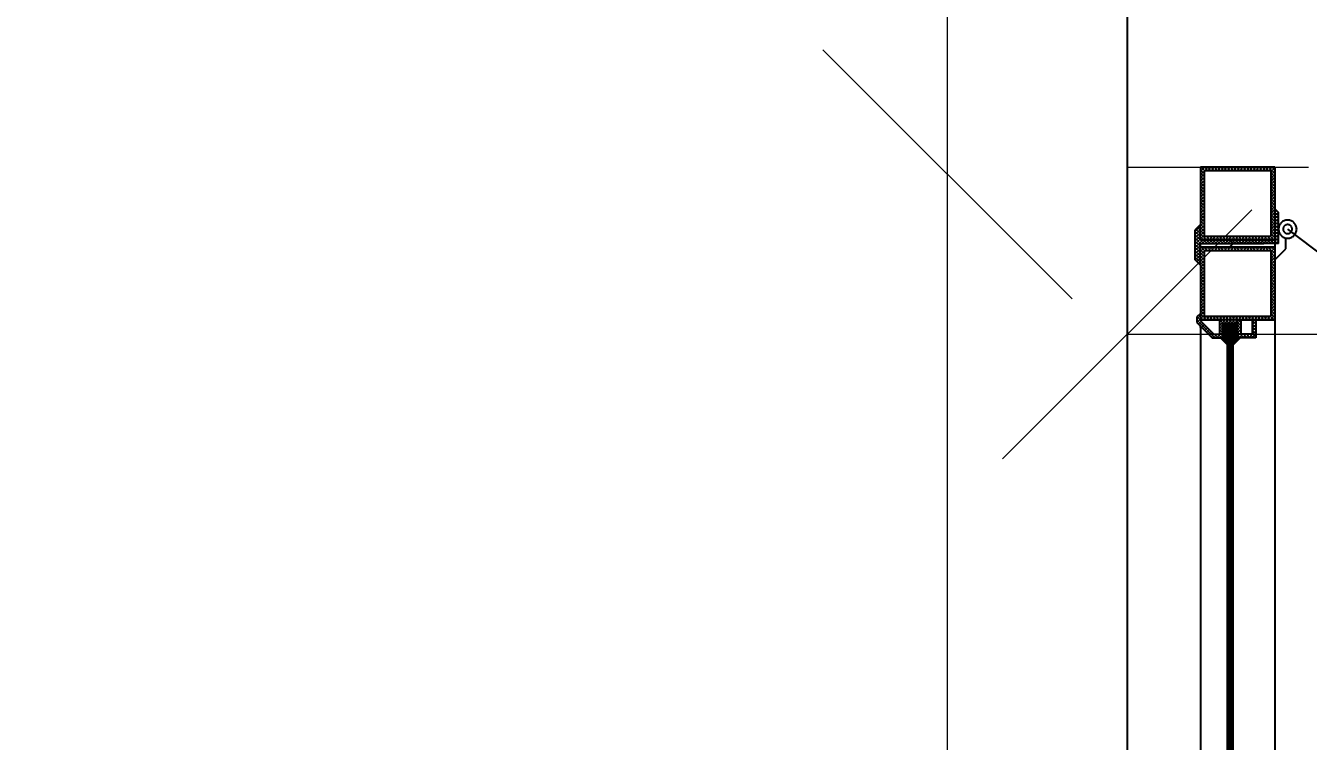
# Model space of a CAD drawing. Header units: metres. Extents: x -355 to 973, y -73 to 238.
# Drawn here: x -277.349 to -276.641, y 102.01 to 102.405 of the extents above; entities that cross this region are included whole.
import ezdxf

# ---------------------------------------------------------------- set-up
doc = ezdxf.new("R2010")
doc.units = ezdxf.units.M
doc.header["$LTSCALE"] = 3
doc.header["$MEASUREMENT"] = 0
doc.linetypes.add('ACAD_ISO02W100', pattern=[15, 12, -3])
doc.linetypes.add('HIDDEN2', pattern=[0.1875, 0.125, -0.0625])
doc.layers.add('05', color=21, linetype='Continuous', lineweight=5)
for name, color, linetype in [('2', 51, 'Continuous'), ('4', 4, 'ACAD_ISO02W100'), ('5', 2, 'Continuous'), ('Ditail', 1, 'Continuous')]:
    doc.layers.add(name, color=color, linetype=linetype)
doc.styles.get("Standard").update_dxf_attribs({"font": 'arial.ttf'})
doc.dimstyles.new('ahmad', dxfattribs={"dimtxt": 0.2, "dimasz": 0.1375, "dimexe": 0, "dimexo": 0.0625, "dimgap": 0.09, "dimtad": 0, "dimzin": 0, "dimdsep": 46, "dimtxsty": 'Standard', "dimblk": 'OBLIQUE', "dimcen": 0.09, "dimclrd": 245, "dimclrt": 61, "dimadec": 0, "dimazin": 0, "dimtfac": 1, "dimtofl": 0, "dimtmove": 0, "dimatfit": 3, "dimldrblk": 'OBLIQUE', "dimfxl": 0, "dimfxlon": 1, "dimtolj": 1, "dimtzin": 0, "dimlwd": 13, "dimarcsym": 0})

# ---------------------------------------------------------------- blocks, each defined once
blk = doc.blocks.new('_Oblique')
at = {"color": 0, "linetype": 'ByBlock', "lineweight": -2}
blk.add_line((-0.5, -0.5), (0.5, 0.5), dxfattribs=at)
blk = doc.blocks.new('*D624')
at = {"layer": '4', "color": 245, "lineweight": 13, "transparency": 16777216}
for p, q in [((-276.7407, 102.23471), (-276.3807, 102.23471)), ((-275.3407, 102.23471), (-275.7007, 102.23471))]:
    blk.add_line(p, q, dxfattribs=at)
at = {"layer": 'Defpoints', "color": 0, "transparency": 16777216}
for p in [(-276.7407, 102.38613), (-275.3407, 102.38613), (-276.7407, 102.23471)]:
    blk.add_point(p, dxfattribs=at)
at = {"layer": '4', "color": 245, "lineweight": 13, "transparency": 16777216, "xscale": 0.1375, "yscale": 0.1375, "zscale": 0.1375, "rotation": 180}
blk.add_blockref('_Oblique', (-276.7407, 102.23471), dxfattribs=at)
at = {"layer": '4', "color": 245, "lineweight": 13, "transparency": 16777216, "xscale": 0.1375, "yscale": 0.1375, "zscale": 0.1375}
blk.add_blockref('_Oblique', (-275.3407, 102.23471), dxfattribs=at)
at = {"layer": '4', "color": 61, "transparency": 16777216, "insert": (-276.0407, 102.23471), "char_height": 0.2, "attachment_point": 5}
blk.add_mtext('\\A1;1.40', dxfattribs=at)
blk = doc.blocks.new('*X66')
at = {"color": 0}
for p, q in [((20.47, 31.08), (24.02, 34.62)), ((21.35, 31.08), (24.02, 33.74)), ((22.24, 31.08), (24.74, 33.58)), ((23.12, 31.08), (25.62, 33.58)), ((24.01, 31.08), (26.51, 33.58)), ((24.89, 31.08), (27.39, 33.58)), ((25.58, 25.58), (32.02, 32.02)), ((25.77, 31.08), (28.27, 33.58)), ((26.46, 25.58), (32.02, 31.13)), ((26.66, 31.08), (29.16, 33.58)), ((27.34, 25.58), (32.02, 30.25)), ((27.54, 31.08), (30.04, 33.58)), ((28.02, 30.67), (30.93, 33.58)), ((28.02, 29.78), (31.81, 33.58)), ((28.02, 28.9), (32.02, 32.9)), ((28.23, 25.58), (32.02, 29.36)), ((29.11, 25.58), (32.02, 28.48)), ((20.11, 28.06), (20.12, 28.08)), ((20.55, 27.62), (21.01, 28.08)), ((20.99, 27.18), (21.89, 28.08)), ((21.43, 26.74), (22.77, 28.08)), ((21.88, 26.29), (23.66, 28.08)), ((22.32, 25.85), (24.54, 28.08)), ((22.76, 25.41), (25.43, 28.08)), ((23.2, 24.97), (26.31, 28.08)), ((23.64, 24.53), (24.02, 24.9)), ((24.69, 25.58), (27.19, 28.08)), ((30, 25.58), (32.02, 27.6)), ((30.88, 25.58), (32.02, 26.71)), ((31.76, 25.58), (32.02, 25.83))]:
    blk.add_line(p, q, dxfattribs=at)
blk = doc.blocks.new('dfgdfg')
for p, q in [((191.815, -169.4684), (191.815, -170.08423)), ((191.85602, -169.55608), (191.85602, -169.55689)), ((191.85602, -169.55689), (191.85602, -169.55608)), ((191.85602, -169.55608), (191.85602, -170.08071))]:
    blk.add_line(p, q)
at = {"layer": '05'}
for p, q in [((191.89653, -169.4684), (191.79653, -169.4684)), ((191.81674, -169.4684), (191.815, -169.47014)), ((191.81851, -169.4684), (191.815, -169.47191)), ((191.817, -169.47064), (191.815, -169.46864)), ((191.817, -169.47241), (191.815, -169.4704)), ((191.81853, -169.4704), (191.81652, -169.4684)), ((191.82028, -169.4684), (191.81827, -169.4704)), ((191.82029, -169.4704), (191.81829, -169.4684)), ((191.82205, -169.4684), (191.82004, -169.4704)), ((191.82206, -169.4704), (191.82006, -169.4684)), ((191.82381, -169.4684), (191.82181, -169.4704)), ((191.82383, -169.4704), (191.82183, -169.4684)), ((191.82558, -169.4684), (191.82358, -169.4704)), ((191.8256, -169.4704), (191.82359, -169.4684)), ((191.82735, -169.4684), (191.82534, -169.4704)), ((191.82737, -169.4704), (191.82536, -169.4684)), ((191.82912, -169.4684), (191.82711, -169.4704)), ((191.82913, -169.4704), (191.82713, -169.4684)), ((191.83088, -169.4684), (191.82888, -169.4704)), ((191.8309, -169.4704), (191.8289, -169.4684)), ((191.83265, -169.4684), (191.83065, -169.4704)), ((191.83267, -169.4704), (191.83067, -169.4684)), ((191.83442, -169.4684), (191.83242, -169.4704)), ((191.83444, -169.4704), (191.83243, -169.4684)), ((191.83619, -169.4684), (191.83418, -169.4704)), ((191.8362, -169.4704), (191.8342, -169.4684)), ((191.83796, -169.4684), (191.83595, -169.4704)), ((191.83797, -169.4704), (191.83597, -169.4684)), ((191.83972, -169.4684), (191.83772, -169.4704)), ((191.83974, -169.4704), (191.83774, -169.4684)), ((191.84149, -169.4684), (191.83949, -169.4704)), ((191.84151, -169.4704), (191.8395, -169.4684)), ((191.84326, -169.4684), (191.84125, -169.4704)), ((191.84328, -169.4704), (191.84127, -169.4684)), ((191.84503, -169.4684), (191.84302, -169.4704)), ((191.84504, -169.4704), (191.84304, -169.4684)), ((191.84679, -169.4684), (191.84479, -169.4704)), ((191.84681, -169.4704), (191.84481, -169.4684)), ((191.84856, -169.4684), (191.84656, -169.4704)), ((191.84858, -169.4704), (191.84658, -169.4684)), ((191.85033, -169.4684), (191.84833, -169.4704)), ((191.85035, -169.4704), (191.84834, -169.4684)), ((191.8521, -169.4684), (191.85009, -169.4704)), ((191.85211, -169.4704), (191.85011, -169.4684)), ((191.85386, -169.4684), (191.85186, -169.4704)), ((191.85388, -169.4704), (191.85188, -169.4684)), ((191.85563, -169.4684), (191.85363, -169.4704)), ((191.85602, -169.47077), (191.85365, -169.4684)), ((191.85602, -169.46978), (191.85401, -169.47178)), ((191.85602, -169.47254), (191.85401, -169.47053)), ((191.85602, -169.47154), (191.85401, -169.47355)), ((191.85602, -169.469), (191.85541, -169.4684)), ((191.817, -169.47167), (191.815, -169.47368)), ((191.817, -169.47418), (191.815, -169.47217)), ((191.817, -169.47344), (191.815, -169.47544)), ((191.817, -169.47594), (191.815, -169.47394)), ((191.817, -169.47521), (191.815, -169.47721)), ((191.817, -169.47771), (191.815, -169.47571)), ((191.817, -169.47698), (191.815, -169.47898)), ((191.817, -169.47948), (191.815, -169.47748)), ((191.85602, -169.4743), (191.85401, -169.4723)), ((191.85602, -169.47331), (191.85401, -169.47532)), ((191.85602, -169.47607), (191.85401, -169.47407)), ((191.85602, -169.47508), (191.85401, -169.47708)), ((191.85602, -169.47784), (191.85401, -169.47584)), ((191.85602, -169.47685), (191.85401, -169.47885)), ((191.85602, -169.47961), (191.85401, -169.4776)), ((191.85602, -169.47862), (191.85401, -169.48062)), ((191.817, -169.47874), (191.815, -169.48075)), ((191.817, -169.48125), (191.815, -169.47924)), ((191.817, -169.48051), (191.815, -169.48251)), ((191.817, -169.48302), (191.815, -169.48101)), ((191.817, -169.48228), (191.815, -169.48428)), ((191.817, -169.48478), (191.815, -169.48278)), ((191.817, -169.48405), (191.815, -169.48605)), ((191.817, -169.48655), (191.815, -169.48455)), ((191.85602, -169.48137), (191.85401, -169.47937)), ((191.85602, -169.48038), (191.85401, -169.48239)), ((191.85602, -169.48314), (191.85401, -169.48114)), ((191.85602, -169.48215), (191.85401, -169.48416)), ((191.85602, -169.48491), (191.85401, -169.48291)), ((191.85602, -169.48392), (191.85401, -169.48592)), ((191.85602, -169.48668), (191.85401, -169.48467)), ((191.85602, -169.48569), (191.85401, -169.48769)), ((191.815, -169.49339), (191.81402, -169.49241)), ((191.815, -169.49162), (191.81491, -169.49153)), ((191.817, -169.48581), (191.815, -169.48782)), ((191.817, -169.48832), (191.815, -169.48631)), ((191.817, -169.48758), (191.815, -169.48959)), ((191.817, -169.49009), (191.815, -169.48808)), ((191.817, -169.48935), (191.815, -169.49135)), ((191.817, -169.49185), (191.815, -169.48985)), ((191.817, -169.49112), (191.815, -169.49312)), ((191.817, -169.49362), (191.815, -169.49162)), ((191.85602, -169.48845), (191.85401, -169.48644)), ((191.85602, -169.48745), (191.85401, -169.48946)), ((191.85602, -169.49021), (191.85401, -169.48821)), ((191.85602, -169.48922), (191.85401, -169.49123)), ((191.85602, -169.49198), (191.85401, -169.48998)), ((191.85602, -169.49099), (191.85401, -169.49299)), ((191.85602, -169.49375), (191.85401, -169.49174)), ((191.85602, -169.49276), (191.85401, -169.49476)), ((191.815, -169.49312), (191.81299, -169.49513)), ((191.815, -169.49489), (191.81299, -169.49689)), ((191.815, -169.49692), (191.81299, -169.49492)), ((191.815, -169.49666), (191.81299, -169.49866)), ((191.815, -169.49869), (191.81299, -169.49668)), ((191.815, -169.49842), (191.81299, -169.50043)), ((191.815, -169.50046), (191.81299, -169.49845)), ((191.815, -169.49515), (191.81314, -169.4933)), ((191.817, -169.49289), (191.815, -169.49489)), ((191.817, -169.49539), (191.815, -169.49339)), ((191.817, -169.49465), (191.815, -169.49666)), ((191.817, -169.49716), (191.815, -169.49515)), ((191.817, -169.49642), (191.815, -169.49842)), ((191.817, -169.49892), (191.815, -169.49692)), ((191.817, -169.49819), (191.815, -169.50019)), ((191.817, -169.50069), (191.815, -169.49869)), ((191.85602, -169.49552), (191.85401, -169.49351)), ((191.85602, -169.49453), (191.85401, -169.49653)), ((191.85602, -169.49728), (191.85401, -169.49528)), ((191.85602, -169.49629), (191.85401, -169.4983)), ((191.85602, -169.49905), (191.85401, -169.49705)), ((191.85602, -169.49806), (191.85401, -169.50007)), ((191.85602, -169.50082), (191.85401, -169.49882)), ((191.85602, -169.49983), (191.85401, -169.50183)), ((191.815, -169.50019), (191.81299, -169.5022)), ((191.815, -169.50222), (191.81299, -169.50022)), ((191.815, -169.50196), (191.81299, -169.50396)), ((191.815, -169.50399), (191.81299, -169.50199)), ((191.815, -169.50373), (191.81299, -169.50573)), ((191.815, -169.50576), (191.81299, -169.50376)), ((191.815, -169.5055), (191.81299, -169.5075)), ((191.815, -169.50753), (191.81299, -169.50552)), ((191.817, -169.49996), (191.815, -169.50196)), ((191.817, -169.50246), (191.815, -169.50046)), ((191.817, -169.50172), (191.815, -169.50373)), ((191.817, -169.50423), (191.815, -169.50222)), ((191.817, -169.50349), (191.815, -169.5055)), ((191.817, -169.506), (191.815, -169.50399)), ((191.817, -169.50526), (191.815, -169.50726)), ((191.81771, -169.50848), (191.815, -169.50576)), ((191.81756, -169.50647), (191.81555, -169.50848)), ((191.81932, -169.50647), (191.81732, -169.50848)), ((191.81948, -169.50848), (191.81748, -169.50647)), ((191.82109, -169.50647), (191.81909, -169.50848)), ((191.82125, -169.50848), (191.81924, -169.50647)), ((191.82286, -169.50647), (191.82086, -169.50848)), ((191.82302, -169.50848), (191.82101, -169.50647)), ((191.82463, -169.50647), (191.82262, -169.50848)), ((191.82478, -169.50848), (191.82278, -169.50647)), ((191.8264, -169.50647), (191.82439, -169.50848)), ((191.82655, -169.50848), (191.82455, -169.50647)), ((191.82816, -169.50647), (191.82616, -169.50848)), ((191.82832, -169.50848), (191.82631, -169.50647)), ((191.82993, -169.50647), (191.82793, -169.50848)), ((191.83009, -169.50848), (191.82808, -169.50647)), ((191.8317, -169.50647), (191.8297, -169.50848)), ((191.83185, -169.50848), (191.82985, -169.50647)), ((191.83347, -169.50647), (191.83146, -169.50848)), ((191.83362, -169.50848), (191.83162, -169.50647)), ((191.83523, -169.50647), (191.83323, -169.50848)), ((191.83539, -169.50848), (191.83339, -169.50647)), ((191.837, -169.50647), (191.835, -169.50848)), ((191.83716, -169.50848), (191.83515, -169.50647)), ((191.83877, -169.50647), (191.83677, -169.50848)), ((191.83893, -169.50848), (191.83692, -169.50647)), ((191.84054, -169.50647), (191.83853, -169.50848)), ((191.84069, -169.50848), (191.83869, -169.50647)), ((191.84231, -169.50647), (191.8403, -169.50848)), ((191.84246, -169.50848), (191.84046, -169.50647)), ((191.84407, -169.50647), (191.84207, -169.50848)), ((191.84423, -169.50848), (191.84222, -169.50647)), ((191.84584, -169.50647), (191.84384, -169.50848)), ((191.846, -169.50848), (191.84399, -169.50647)), ((191.84761, -169.50647), (191.8456, -169.50848)), ((191.84776, -169.50848), (191.84576, -169.50647)), ((191.84938, -169.50647), (191.84737, -169.50848)), ((191.84953, -169.50848), (191.84753, -169.50647)), ((191.85114, -169.50647), (191.84914, -169.50848)), ((191.8513, -169.50848), (191.8493, -169.50647)), ((191.85291, -169.50647), (191.85091, -169.50848)), ((191.85307, -169.50848), (191.85106, -169.50647)), ((191.85602, -169.50513), (191.85268, -169.50848)), ((191.85484, -169.50848), (191.85283, -169.50647)), ((191.85602, -169.50259), (191.85401, -169.50058)), ((191.85602, -169.5016), (191.85401, -169.5036)), ((191.85602, -169.50436), (191.85401, -169.50235)), ((191.85602, -169.50336), (191.85401, -169.50537)), ((191.85602, -169.50612), (191.85401, -169.50412)), ((191.85602, -169.50789), (191.85401, -169.50589)), ((191.85902, -169.50566), (191.85421, -169.51048)), ((191.85602, -169.5069), (191.85444, -169.50848)), ((191.85681, -169.50081), (191.85602, -169.5016)), ((191.85902, -169.50383), (191.85602, -169.50082)), ((191.85769, -169.50169), (191.85602, -169.50336)), ((191.85858, -169.50257), (191.85602, -169.50513)), ((191.85902, -169.50559), (191.85602, -169.50259)), ((191.85902, -169.50389), (191.85602, -169.5069)), ((191.85902, -169.50736), (191.85602, -169.50436)), ((191.85902, -169.50913), (191.85602, -169.50612)), ((191.815, -169.50726), (191.81299, -169.50927)), ((191.81618, -169.51048), (191.81299, -169.50729)), ((191.81441, -169.51048), (191.81299, -169.50906)), ((191.81555, -169.50848), (191.81355, -169.51048)), ((191.81594, -169.50848), (191.815, -169.50753)), ((191.81508, -169.51248), (191.815, -169.51257)), ((191.81685, -169.51248), (191.815, -169.51433)), ((191.81862, -169.51248), (191.815, -169.5161)), ((191.817, -169.51483), (191.815, -169.51283)), ((191.81732, -169.50848), (191.81532, -169.51048)), ((191.81795, -169.51048), (191.81594, -169.50848)), ((191.81842, -169.51449), (191.81642, -169.51248)), ((191.81909, -169.50848), (191.81708, -169.51048)), ((191.81972, -169.51048), (191.81771, -169.50848)), ((191.82019, -169.51449), (191.81818, -169.51248)), ((191.82038, -169.51248), (191.81838, -169.51449)), ((191.82086, -169.50848), (191.81885, -169.51048)), ((191.82148, -169.51048), (191.81948, -169.50848)), ((191.82196, -169.51449), (191.81995, -169.51248)), ((191.82215, -169.51248), (191.82015, -169.51449)), ((191.82262, -169.50848), (191.82062, -169.51048)), ((191.82325, -169.51048), (191.82125, -169.50848)), ((191.82372, -169.51449), (191.82172, -169.51248)), ((191.82392, -169.51248), (191.82192, -169.51449)), ((191.82439, -169.50848), (191.82239, -169.51048)), ((191.82502, -169.51048), (191.82302, -169.50848)), ((191.82549, -169.51449), (191.82349, -169.51248)), ((191.82569, -169.51248), (191.82368, -169.51449)), ((191.82616, -169.50848), (191.82416, -169.51048)), ((191.82679, -169.51048), (191.82478, -169.50848)), ((191.82726, -169.51449), (191.82526, -169.51248)), ((191.82745, -169.51248), (191.82545, -169.51449)), ((191.82793, -169.50848), (191.82592, -169.51048)), ((191.82855, -169.51048), (191.82655, -169.50848)), ((191.82903, -169.51449), (191.82702, -169.51248)), ((191.82922, -169.51248), (191.82722, -169.51449)), ((191.8297, -169.50848), (191.82769, -169.51048)), ((191.83032, -169.51048), (191.82832, -169.50848)), ((191.8308, -169.51449), (191.82879, -169.51248)), ((191.83099, -169.51248), (191.82899, -169.51449)), ((191.83146, -169.50848), (191.82946, -169.51048)), ((191.83209, -169.51048), (191.83009, -169.50848)), ((191.83256, -169.51449), (191.83056, -169.51248)), ((191.83276, -169.51248), (191.83075, -169.51449)), ((191.83323, -169.50848), (191.83123, -169.51048)), ((191.83386, -169.51048), (191.83185, -169.50848)), ((191.83433, -169.51449), (191.83233, -169.51248)), ((191.83453, -169.51248), (191.83252, -169.51449)), ((191.835, -169.50848), (191.83299, -169.51048)), ((191.83563, -169.51048), (191.83362, -169.50848)), ((191.8361, -169.51449), (191.83409, -169.51248)), ((191.83629, -169.51248), (191.83429, -169.51449)), ((191.83677, -169.50848), (191.83476, -169.51048)), ((191.83739, -169.51048), (191.83539, -169.50848)), ((191.83787, -169.51449), (191.83586, -169.51248)), ((191.83806, -169.51248), (191.83606, -169.51449)), ((191.83853, -169.50848), (191.83653, -169.51048)), ((191.8386, -169.50992), (191.83716, -169.50848)), ((191.83963, -169.51449), (191.83763, -169.51248)), ((191.83983, -169.51248), (191.83783, -169.51449)), ((191.8403, -169.50848), (191.8383, -169.51048)), ((191.83916, -169.51048), (191.8386, -169.50992)), ((191.83949, -169.50904), (191.83893, -169.50848)), ((191.8414, -169.51449), (191.8394, -169.51248)), ((191.84093, -169.51048), (191.83949, -169.50904)), ((191.8416, -169.51248), (191.83959, -169.51449)), ((191.84207, -169.50848), (191.84007, -169.51048)), ((191.8427, -169.51048), (191.84069, -169.50848)), ((191.84317, -169.51449), (191.84117, -169.51248)), ((191.84336, -169.51248), (191.84136, -169.51449)), ((191.84384, -169.50848), (191.84183, -169.51048)), ((191.84446, -169.51048), (191.84246, -169.50848)), ((191.84494, -169.51449), (191.84293, -169.51248)), ((191.84513, -169.51248), (191.84313, -169.51449)), ((191.8456, -169.50848), (191.8436, -169.51048)), ((191.84623, -169.51048), (191.84423, -169.50848)), ((191.8467, -169.51449), (191.8447, -169.51248)), ((191.8469, -169.51248), (191.8449, -169.51449)), ((191.84737, -169.50848), (191.84537, -169.51048)), ((191.848, -169.51048), (191.846, -169.50848)), ((191.84847, -169.51449), (191.84647, -169.51248)), ((191.84867, -169.51248), (191.84666, -169.51449)), ((191.84914, -169.50848), (191.84714, -169.51048)), ((191.84977, -169.51048), (191.84776, -169.50848)), ((191.85024, -169.51449), (191.84824, -169.51248)), ((191.85044, -169.51248), (191.84843, -169.51449)), ((191.85091, -169.50848), (191.8489, -169.51048)), ((191.85154, -169.51048), (191.84953, -169.50848)), ((191.85201, -169.51449), (191.85, -169.51248)), ((191.8522, -169.51248), (191.8502, -169.51449)), ((191.85268, -169.50848), (191.85067, -169.51048)), ((191.8533, -169.51048), (191.8513, -169.50848)), ((191.85378, -169.51449), (191.85177, -169.51248)), ((191.85397, -169.51248), (191.85197, -169.51449)), ((191.85444, -169.50848), (191.85244, -169.51048)), ((191.85507, -169.51048), (191.85307, -169.50848)), ((191.85602, -169.51496), (191.85354, -169.51248)), ((191.85574, -169.51248), (191.85374, -169.51449)), ((191.85602, -169.51397), (191.85401, -169.51597)), ((191.85902, -169.51266), (191.85484, -169.50848)), ((191.85602, -169.51319), (191.85531, -169.51248)), ((191.85902, -169.50743), (191.85598, -169.51048)), ((191.85902, -169.5109), (191.85602, -169.50789)), ((191.85902, -169.5092), (191.85602, -169.5122)), ((191.85902, -169.51096), (191.85602, -169.51397)), ((191.85902, -169.51443), (191.85602, -169.51143)), ((191.85902, -169.51273), (191.85602, -169.51574)), ((191.85902, -169.5162), (191.85602, -169.51319)), ((191.817, -169.5166), (191.815, -169.5146)), ((191.817, -169.51587), (191.815, -169.51787)), ((191.817, -169.51837), (191.815, -169.51637)), ((191.817, -169.51763), (191.815, -169.51964)), ((191.817, -169.52014), (191.815, -169.51813)), ((191.817, -169.5194), (191.815, -169.52141)), ((191.817, -169.52191), (191.815, -169.5199)), ((191.85602, -169.51673), (191.85401, -169.51473)), ((191.85602, -169.51574), (191.85401, -169.51774)), ((191.85602, -169.5185), (191.85401, -169.51649)), ((191.85602, -169.51751), (191.85401, -169.51951)), ((191.85602, -169.52027), (191.85401, -169.51826)), ((191.85602, -169.51927), (191.85401, -169.52128)), ((191.85602, -169.52203), (191.85401, -169.52003)), ((191.85602, -169.52104), (191.85401, -169.52305)), ((191.85902, -169.5145), (191.85602, -169.51751)), ((191.85902, -169.51797), (191.85602, -169.51496)), ((191.85902, -169.51627), (191.85602, -169.51927)), ((191.85891, -169.51962), (191.85602, -169.51673)), ((191.85902, -169.51804), (191.85602, -169.52104)), ((191.85802, -169.5205), (191.85602, -169.5185)), ((191.85714, -169.52138), (191.85602, -169.52027)), ((191.817, -169.52117), (191.815, -169.52317)), ((191.817, -169.52367), (191.815, -169.52167)), ((191.817, -169.52294), (191.815, -169.52494)), ((191.817, -169.52544), (191.815, -169.52344)), ((191.817, -169.5247), (191.815, -169.52671)), ((191.817, -169.52721), (191.815, -169.52521)), ((191.817, -169.52647), (191.815, -169.52848)), ((191.817, -169.52898), (191.815, -169.52697)), ((191.85602, -169.5238), (191.85401, -169.5218)), ((191.85602, -169.52281), (191.85401, -169.52481)), ((191.85602, -169.52557), (191.85401, -169.52356)), ((191.85602, -169.52458), (191.85401, -169.52658)), ((191.85602, -169.52734), (191.85401, -169.52533)), ((191.85602, -169.52635), (191.85401, -169.52835)), ((191.85602, -169.5291), (191.85401, -169.5271)), ((191.85602, -169.52811), (191.85401, -169.53012)), ((191.85625, -169.52227), (191.85602, -169.52203)), ((191.817, -169.52824), (191.815, -169.53024)), ((191.817, -169.53074), (191.815, -169.52874)), ((191.817, -169.53001), (191.815, -169.53201)), ((191.817, -169.53251), (191.815, -169.53051)), ((191.817, -169.53178), (191.815, -169.53378)), ((191.817, -169.53428), (191.815, -169.53228)), ((191.817, -169.53354), (191.815, -169.53555)), ((191.817, -169.53605), (191.815, -169.53404)), ((191.85602, -169.53087), (191.85401, -169.52887)), ((191.85602, -169.52988), (191.85401, -169.53188)), ((191.85602, -169.53264), (191.85401, -169.53064)), ((191.85602, -169.53165), (191.85401, -169.53365)), ((191.85602, -169.53441), (191.85401, -169.5324)), ((191.85602, -169.53342), (191.85401, -169.53542)), ((191.85602, -169.53618), (191.85401, -169.53417)), ((191.85602, -169.53518), (191.85401, -169.53719)), ((191.817, -169.53531), (191.815, -169.53732)), ((191.817, -169.53782), (191.815, -169.53581)), ((191.817, -169.53708), (191.815, -169.53908)), ((191.817, -169.53958), (191.815, -169.53758)), ((191.817, -169.53885), (191.815, -169.54085)), ((191.817, -169.54135), (191.815, -169.53935)), ((191.817, -169.54061), (191.815, -169.54262)), ((191.817, -169.54312), (191.815, -169.54112)), ((191.85602, -169.53794), (191.85401, -169.53594)), ((191.85602, -169.53695), (191.85401, -169.53896)), ((191.85602, -169.53971), (191.85401, -169.53771)), ((191.85602, -169.53872), (191.85401, -169.54072)), ((191.85602, -169.54148), (191.85401, -169.53947)), ((191.85602, -169.54049), (191.85401, -169.54249)), ((191.85602, -169.54325), (191.85401, -169.54124)), ((191.85602, -169.54226), (191.85401, -169.54426)), ((191.817, -169.54238), (191.815, -169.54439)), ((191.817, -169.54489), (191.815, -169.54288)), ((191.817, -169.54415), (191.815, -169.54615)), ((191.817, -169.54665), (191.815, -169.54465)), ((191.817, -169.54592), (191.815, -169.54792)), ((191.817, -169.54842), (191.815, -169.54642)), ((191.817, -169.54769), (191.815, -169.54969)), ((191.817, -169.55019), (191.815, -169.54819)), ((191.85602, -169.54933), (191.85278, -169.55256)), ((191.85602, -169.54501), (191.85401, -169.54301)), ((191.85602, -169.54402), (191.85401, -169.54603)), ((191.85602, -169.54678), (191.85401, -169.54478)), ((191.85602, -169.54579), (191.85401, -169.54779)), ((191.85602, -169.54855), (191.85401, -169.54655)), ((191.85602, -169.54756), (191.85401, -169.54956)), ((191.85602, -169.55032), (191.85401, -169.54831)), ((191.85615, -169.5492), (191.85602, -169.54933)), ((191.817, -169.54945), (191.815, -169.55146)), ((191.81761, -169.55256), (191.815, -169.54995)), ((191.81584, -169.55256), (191.815, -169.55172)), ((191.81766, -169.55056), (191.81566, -169.55256)), ((191.81937, -169.55256), (191.81737, -169.55056)), ((191.81943, -169.55056), (191.81743, -169.55256)), ((191.82114, -169.55256), (191.81914, -169.55056)), ((191.8212, -169.55056), (191.81919, -169.55256)), ((191.82291, -169.55256), (191.8209, -169.55056)), ((191.82297, -169.55056), (191.82096, -169.55256)), ((191.82468, -169.55256), (191.82267, -169.55056)), ((191.82473, -169.55056), (191.82273, -169.55256)), ((191.82644, -169.55256), (191.82444, -169.55056)), ((191.8265, -169.55056), (191.8245, -169.55256)), ((191.82627, -169.55256), (191.82553, -169.5533)), ((191.82754, -169.55306), (191.82553, -169.55506)), ((191.82754, -169.55542), (191.82553, -169.55342)), ((191.82754, -169.55483), (191.82553, -169.55683)), ((191.82754, -169.55719), (191.82553, -169.55519)), ((191.82821, -169.55256), (191.82621, -169.55056)), ((191.82827, -169.55056), (191.82627, -169.55256)), ((191.82754, -169.55365), (191.82644, -169.55256)), ((191.82998, -169.55256), (191.82798, -169.55056)), ((191.83004, -169.55056), (191.82803, -169.55256)), ((191.83175, -169.55256), (191.82974, -169.55056)), ((191.83181, -169.55056), (191.8298, -169.55256)), ((191.83352, -169.55256), (191.83151, -169.55056)), ((191.83357, -169.55056), (191.83157, -169.55256)), ((191.83528, -169.55256), (191.83328, -169.55056)), ((191.83534, -169.55056), (191.83334, -169.55256)), ((191.8351, -169.55256), (191.83355, -169.55412)), ((191.83555, -169.5546), (191.83355, -169.5526)), ((191.83555, -169.55388), (191.83355, -169.55589)), ((191.83555, -169.55637), (191.83355, -169.55436)), ((191.83555, -169.55565), (191.83355, -169.55765)), ((191.83555, -169.55814), (191.83355, -169.55613)), ((191.83705, -169.55256), (191.83505, -169.55056)), ((191.83711, -169.55056), (191.8351, -169.55256)), ((191.83555, -169.55283), (191.83528, -169.55256)), ((191.83687, -169.55256), (191.83555, -169.55388)), ((191.83729, -169.55457), (191.83555, -169.55283)), ((191.83864, -169.55256), (191.83664, -169.55457)), ((191.83882, -169.55256), (191.83681, -169.55056)), ((191.83888, -169.55056), (191.83687, -169.55256)), ((191.83906, -169.55457), (191.83705, -169.55256)), ((191.84041, -169.55256), (191.8384, -169.55457)), ((191.84059, -169.55256), (191.83858, -169.55056)), ((191.84064, -169.55056), (191.83864, -169.55256)), ((191.84082, -169.55457), (191.83882, -169.55256)), ((191.84218, -169.55256), (191.84017, -169.55457)), ((191.84235, -169.55256), (191.84035, -169.55056)), ((191.84241, -169.55056), (191.84041, -169.55256)), ((191.84259, -169.55457), (191.84059, -169.55256)), ((191.84394, -169.55256), (191.84194, -169.55457)), ((191.84412, -169.55256), (191.84212, -169.55056)), ((191.84418, -169.55056), (191.84218, -169.55256)), ((191.84557, -169.55578), (191.84235, -169.55256)), ((191.84557, -169.5527), (191.84357, -169.55471)), ((191.84557, -169.55447), (191.84357, -169.55647)), ((191.84557, -169.55755), (191.84357, -169.55554)), ((191.84557, -169.55624), (191.84357, -169.55824)), ((191.84589, -169.55256), (191.84389, -169.55056)), ((191.84595, -169.55056), (191.84394, -169.55256)), ((191.84557, -169.55401), (191.84412, -169.55256)), ((191.84766, -169.55256), (191.84565, -169.55056)), ((191.84772, -169.55056), (191.84571, -169.55256)), ((191.84943, -169.55256), (191.84742, -169.55056)), ((191.84948, -169.55056), (191.84748, -169.55256)), ((191.85802, -169.55263), (191.84807, -169.56258)), ((191.85119, -169.55256), (191.84919, -169.55056)), ((191.85125, -169.55056), (191.84925, -169.55256)), ((191.85296, -169.55256), (191.85096, -169.55056)), ((191.85302, -169.55056), (191.85101, -169.55256)), ((191.85473, -169.55256), (191.85272, -169.55056)), ((191.85448, -169.55762), (191.85307, -169.5562)), ((191.85537, -169.55674), (191.85395, -169.55532)), ((191.85602, -169.55209), (191.85401, -169.55008)), ((191.85602, -169.55109), (191.85455, -169.55256)), ((191.85625, -169.55585), (191.85483, -169.55444)), ((191.85713, -169.55497), (191.85572, -169.55355)), ((191.85703, -169.55008), (191.85602, -169.55109)), ((191.85802, -169.55232), (191.85602, -169.55032)), ((191.85791, -169.55097), (191.85602, -169.55286)), ((191.85802, -169.55408), (191.85602, -169.55209)), ((191.82754, -169.5566), (191.82553, -169.5586)), ((191.82754, -169.55896), (191.82553, -169.55695)), ((191.82754, -169.55836), (191.82553, -169.56037)), ((191.82939, -169.56258), (191.82553, -169.55872)), ((191.82754, -169.56013), (191.82553, -169.56214)), ((191.82763, -169.56258), (191.82553, -169.56049)), ((191.82586, -169.56258), (191.82553, -169.56226)), ((191.82886, -169.56058), (191.82685, -169.56258)), ((191.83062, -169.56058), (191.82862, -169.56258)), ((191.83116, -169.56258), (191.82916, -169.56058)), ((191.83239, -169.56058), (191.83039, -169.56258)), ((191.83293, -169.56258), (191.83092, -169.56058)), ((191.83555, -169.55919), (191.83216, -169.56258)), ((191.8347, -169.56258), (191.83269, -169.56058)), ((191.83555, -169.55742), (191.83355, -169.55942)), ((191.83555, -169.5599), (191.83355, -169.5579)), ((191.83555, -169.56167), (191.83355, -169.55967)), ((191.83555, -169.56095), (191.83392, -169.56258)), ((191.84557, -169.55932), (191.84357, -169.55731)), ((191.84557, -169.55801), (191.84357, -169.56001)), ((191.84707, -169.56258), (191.84357, -169.55908)), ((191.84557, -169.55977), (191.84357, -169.56178)), ((191.8453, -169.56258), (191.84357, -169.56085)), ((191.84653, -169.56058), (191.84453, -169.56258)), ((191.8483, -169.56058), (191.8463, -169.56258)), ((191.84884, -169.56258), (191.84683, -169.56058)), ((191.85006, -169.56204), (191.8486, -169.56058)), ((191.85095, -169.56116), (191.84953, -169.55974)), ((191.85183, -169.56027), (191.85041, -169.55886)), ((191.85272, -169.55939), (191.8513, -169.55797)), ((191.8536, -169.5585), (191.85218, -169.55709))]:
    blk.add_line(p, q, dxfattribs=at)
at = {"layer": '2'}
for p, q in [((191.83868, -170.07822), (191.83868, -169.55857)), ((191.83931, -170.07822), (191.83931, -169.55857)), ((191.83994, -170.07822), (191.83994, -169.55857)), ((191.84056, -170.07822), (191.84056, -169.55857))]:
    blk.add_line(p, q, dxfattribs=at)
at = {"layer": '4'}
for p, q in [((191.815, -169.4684), (191.85602, -169.4684)), ((191.815, -169.49144), (191.815, -169.4684)), ((191.817, -169.4704), (191.85401, -169.4704)), ((191.817, -169.50647), (191.817, -169.4704)), ((191.85401, -169.4704), (191.85401, -169.50647)), ((191.85602, -169.4684), (191.85602, -169.50002)), ((191.815, -169.49144), (191.81299, -169.49345)), ((191.81299, -169.51048), (191.81299, -169.49345)), ((191.815, -169.49645), (191.815, -169.50848)), ((191.85401, -169.50647), (191.817, -169.50647)), ((191.85602, -169.50002), (191.85902, -169.50302)), ((191.85902, -169.5195), (191.85902, -169.50302)), ((191.80898, -169.51349), (191.80898, -169.50747)), ((191.815, -169.5195), (191.80898, -169.51349)), ((191.81299, -169.51048), (191.83804, -169.51048)), ((191.85602, -169.51048), (191.82101, -169.51048)), ((191.84005, -169.50848), (191.83804, -169.51048)), ((191.84005, -169.51248), (191.83804, -169.51048)), ((191.84005, -169.51248), (191.85602, -169.51248)), ((191.85602, -169.51248), (191.85602, -169.51048)), ((191.815, -169.5195), (191.815, -169.52094)), ((191.815, -169.55256), (191.815, -169.52094)), ((191.817, -169.51449), (191.85401, -169.51449)), ((191.817, -169.55056), (191.817, -169.51449)), ((191.85401, -169.51449), (191.85401, -169.55056)), ((191.85602, -169.5225), (191.85902, -169.5195)), ((191.85602, -169.5225), (191.85602, -169.54907)), ((191.85602, -169.54907), (191.85802, -169.55107)), ((191.82553, -169.55256), (191.815, -169.55256)), ((191.85401, -169.55056), (191.817, -169.55056)), ((191.82553, -169.55256), (191.82553, -169.56258)), ((191.82754, -169.55256), (191.82754, -169.56058)), ((191.83355, -169.55256), (191.82754, -169.55256)), ((191.83355, -169.56058), (191.83355, -169.55256)), ((191.83555, -169.56258), (191.83555, -169.55256)), ((191.84357, -169.55457), (191.83555, -169.55457)), ((191.84357, -169.56258), (191.84357, -169.55457)), ((191.85602, -169.55256), (191.84557, -169.55256)), ((191.84557, -169.55256), (191.84557, -169.56058)), ((191.85602, -169.55325), (191.84869, -169.56058)), ((191.85802, -169.55408), (191.84952, -169.56258)), ((191.85602, -169.55256), (191.85602, -169.55325)), ((191.85802, -169.55107), (191.85802, -169.55408)), ((191.82553, -169.56258), (191.83555, -169.56258)), ((191.82754, -169.56058), (191.83355, -169.56058)), ((191.83412, -169.56258), (191.83806, -169.56651)), ((191.84106, -169.55857), (191.83806, -169.55857)), ((191.83806, -170.07822), (191.83806, -169.55857)), ((191.84106, -170.07822), (191.84106, -169.55857)), ((191.845, -169.56258), (191.84106, -169.56651)), ((191.84952, -169.56258), (191.84357, -169.56258)), ((191.84869, -169.56058), (191.84557, -169.56058))]:
    blk.add_line(p, q, dxfattribs=at)
for radius in [0.00501, 0.0025]:
    blk.add_circle((191.80798, -169.50256), radius, dxfattribs=at)
at = {"layer": '5'}
for p, q in [((191.815, -169.50848), (191.815, -169.49144)), ((191.85602, -169.50848), (191.85602, -169.50002)), ((191.85602, -169.50848), (191.815, -169.50848)), ((191.815, -169.51248), (191.84005, -169.51248)), ((191.815, -169.51248), (191.815, -169.5195)), ((191.85602, -169.5225), (191.85602, -169.51248)), ((191.85602, -169.54907), (191.85602, -169.55256)), ((191.82754, -169.55256), (191.82553, -169.55256)), ((191.83555, -169.55256), (191.83355, -169.55256)), ((191.83555, -169.55256), (191.84557, -169.55256))]:
    blk.add_line(p, q, dxfattribs=at)
at = {"layer": 'Ditail', "color": 1, "linetype": 'HIDDEN2', "ltscale": 0.4}
blk.add_line((191.80798, -169.50256), (191.30127, -169.88697), dxfattribs=at)
at = {"layer": '2', "xscale": 0.001001994631451453, "yscale": 0.001001994631451453, "zscale": 0.001001994631451453, "rotation": 90}
blk.add_blockref('*X66', (191.8692, -169.58665), dxfattribs=at)
blk = doc.blocks.new('*D653')
at = {"color": 245, "lineweight": 13, "transparency": 16777216}
for p, q in [((-278.0407, 101.46229), (-277.7307, 101.46229)), ((-276.7407, 101.46229), (-277.0507, 101.46229))]:
    blk.add_line(p, q, dxfattribs=at)
at = {"layer": 'Defpoints', "color": 0, "transparency": 16777216}
for p in [(-278.0407, 102.48613), (-276.7407, 102.48613), (-278.0407, 101.46229)]:
    blk.add_point(p, dxfattribs=at)
at = {"color": 245, "lineweight": 13, "transparency": 16777216, "xscale": 0.1375, "yscale": 0.1375, "zscale": 0.1375, "rotation": 180}
blk.add_blockref('_Oblique', (-278.0407, 101.46229), dxfattribs=at)
at = {"color": 245, "lineweight": 13, "transparency": 16777216, "xscale": 0.1375, "yscale": 0.1375, "zscale": 0.1375}
blk.add_blockref('_Oblique', (-276.7407, 101.46229), dxfattribs=at)
at = {"color": 61, "transparency": 16777216, "insert": (-277.3907, 101.46229), "char_height": 0.2, "attachment_point": 5}
blk.add_mtext('\\A1;1.30', dxfattribs=at)
blk = doc.blocks.new('*D936')
at = {"color": 245, "lineweight": 13, "transparency": 16777216}
for p, q in [((-276.83986, 102.32293), (-276.83986, 102.46043)), ((-276.83986, 101.62689), (-276.83986, 102.32293))]:
    blk.add_line(p, q, dxfattribs=at)
at = {"layer": 'Defpoints', "color": 0, "transparency": 16777216}
for p in [(-276.83986, 102.32293), (-276.7407, 102.32293), (-276.7407, 101.62689)]:
    blk.add_point(p, dxfattribs=at)
at = {"color": 245, "lineweight": 13, "transparency": 16777216, "xscale": 0.1375, "yscale": 0.1375, "zscale": 0.1375}
for p, rotation in [((-276.83986, 102.32293), 90), ((-276.83986, 101.62689), 270)]:
    blk.add_blockref('_Oblique', p, dxfattribs=dict(at, rotation=rotation))
at = {"color": 61, "transparency": 16777216, "insert": (-276.83986, 102.80985), "char_height": 0.2, "attachment_point": 5, "rotation": 90}
blk.add_mtext('\\A1;0.70', dxfattribs=at)

msp = doc.modelspace()

# ---------------------------------------------------------------- linework, layer by layer
at = {"layer": '4', "color": 0}
msp.add_line((-276.7407, 102.48613), (-276.7407, 101.18613), dxfattribs=at)

# ---------------------------------------------------------------- block references
at = {"xscale": -1}
msp.add_blockref('dfgdfg', (-84.84417, 271.79528), dxfattribs=at)

# ---------------------------------------------------------------- dimensions: what is measured, and where the dimension line sits
dim = msp.add_linear_dim(base=(-276.83986, 102.32293), p1=(-276.7407, 101.62689), p2=(-276.7407, 102.32293), angle=90, dimstyle='ahmad')
dim.commit()
dim.dimension.update_dxf_attribs({"geometry": '*D936', "text_midpoint": (-276.83986, 102.80985)})
dim = msp.add_linear_dim(base=(-278.0407, 101.46229), p1=(-276.7407, 102.48613), p2=(-278.0407, 102.48613), dimstyle='ahmad')
dim.commit()
dim.dimension.update_dxf_attribs({"geometry": '*D653', "text_midpoint": (-277.3907, 101.46229)})
at = {"layer": '4', "color": 0}
dim = msp.add_linear_dim(base=(-276.7407, 102.23471), p1=(-275.3407, 102.38613), p2=(-276.7407, 102.38613), dimstyle='ahmad', dxfattribs=at)
dim.commit()
dim.dimension.update_dxf_attribs({"geometry": '*D624', "text_midpoint": (-276.0407, 102.23471)})

doc.saveas('drawing.dxf')
